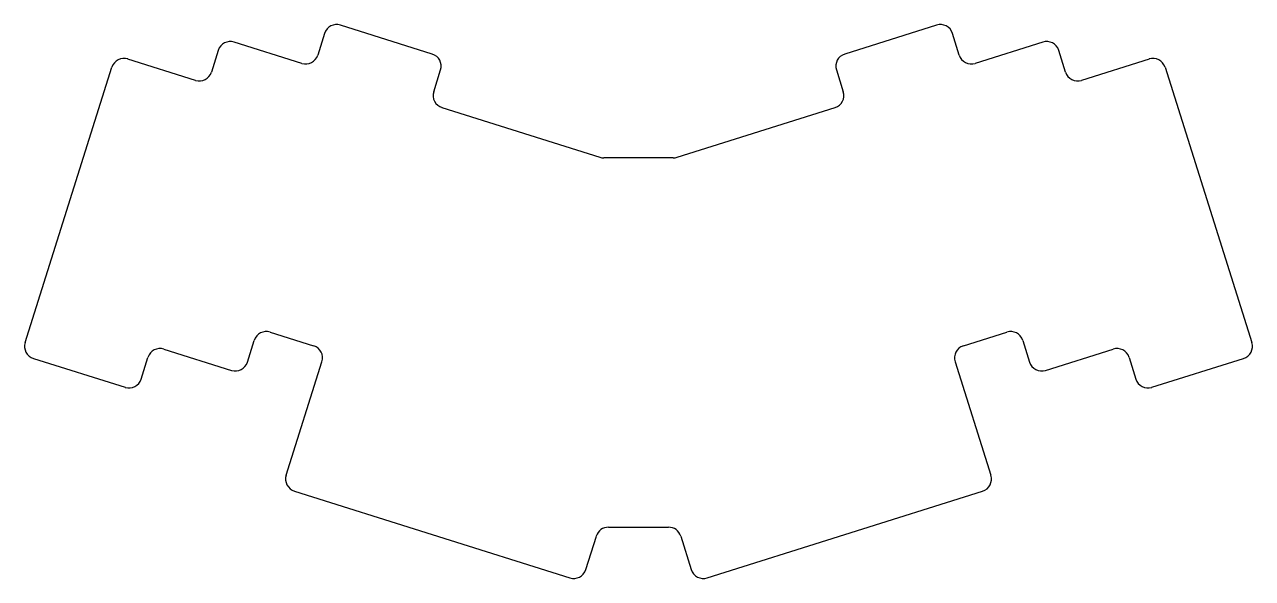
# Model space of a CAD drawing. Header units: millimetres. Extents: x 51 to 293, y -177 to -68.
import ezdxf

# ---------------------------------------------------------------- set-up
doc = ezdxf.new("R2010")
doc.units = ezdxf.units.MM

msp = doc.modelspace()

# ---------------------------------------------------------------- linework, layer by layer
for p, q in [((110.09, -69.84), (108.74, -74.13)), ((131.35, -73.92), (113.23, -68.21)), ((230.86, -68.21), (212.74, -73.92)), ((235.35, -74.13), (234, -69.84)), ((105.61, -75.76), (92.25, -71.55)), ((251.84, -71.55), (238.49, -75.76)), ((84.63, -79.11), (71.28, -74.9)), ((89.12, -73.19), (87.76, -77.48)), ((256.33, -77.48), (254.98, -73.19)), ((272.82, -74.9), (259.47, -79.11)), ((51, -130.89), (68.14, -76.53)), ((131.63, -81.35), (132.98, -77.06)), ((211.11, -77.06), (212.46, -81.35)), ((275.96, -76.53), (293.1, -130.89)), ((133.26, -84.48), (164.43, -94.31)), ((179.67, -94.31), (210.83, -84.48)), ((178.92, -94.42), (165.18, -94.42)), ((94.87, -134.76), (96.22, -130.47)), ((99.36, -128.84), (107.94, -131.55)), ((236.16, -131.55), (244.74, -128.84)), ((247.88, -130.47), (249.23, -134.76)), ((78.38, -132.19), (91.73, -136.4)), ((252.36, -136.4), (265.72, -132.19)), ((52.63, -134.03), (70.75, -139.74)), ((73.89, -138.11), (75.24, -133.82)), ((102.5, -157.09), (109.57, -134.68)), ((234.52, -134.68), (241.59, -157.09)), ((268.85, -133.82), (270.21, -138.11)), ((273.34, -139.74), (291.46, -134.03)), ((104.14, -160.23), (158.5, -177.37)), ((185.6, -177.37), (239.96, -160.23)), ((161.64, -175.74), (163.73, -169.11)), ((166.11, -167.36), (177.99, -167.36)), ((180.37, -169.11), (182.46, -175.74))]:
    msp.add_line(p, q)
for centre, start, end in [((112.48, -70.59), 72.5, 162.5), ((231.62, -70.59), 17.5, 107.5), ((91.5, -73.94), 72.5, 162.5), ((252.59, -73.94), 17.5, 107.5), ((70.52, -77.28), 72.5, 162.5), ((106.36, -73.38), 252.5, 342.5), ((130.6, -76.3), 342.5, 72.5), ((213.5, -76.3), 107.5, 197.5), ((237.74, -73.38), 197.5, 287.5), ((273.57, -77.28), 17.5, 107.5), ((85.38, -76.73), 252.5, 342.5), ((258.72, -76.73), 197.5, 287.5), ((134.02, -82.1), 162.5, 252.5), ((210.08, -82.1), 287.5, 17.5), ((165.18, -91.92), 252.5, 270), ((178.92, -91.92), 270, 287.5), ((98.6, -131.22), 72.5, 162.5), ((245.49, -131.22), 17.5, 107.5), ((53.38, -131.65), 162.5, 252.5), ((77.63, -134.57), 72.5, 162.5), ((107.19, -133.93), 342.5, 72.5), ((236.91, -133.93), 107.5, 197.5), ((266.47, -134.57), 17.5, 107.5), ((290.71, -131.65), 287.5, 17.5), ((92.48, -134.01), 252.5, 342.5), ((251.61, -134.01), 197.5, 287.5), ((71.5, -137.36), 252.5, 342.5), ((272.59, -137.36), 197.5, 287.5), ((104.89, -157.85), 162.5, 252.5), ((239.21, -157.85), 287.5, 17.5), ((166.11, -169.86), 90, 162.5), ((177.99, -169.86), 17.5, 90), ((159.25, -174.99), 252.5, 342.5), ((184.84, -174.99), 197.5, 287.5)]:
    msp.add_arc(centre, 2.5, start, end)

doc.saveas('drawing.dxf')
